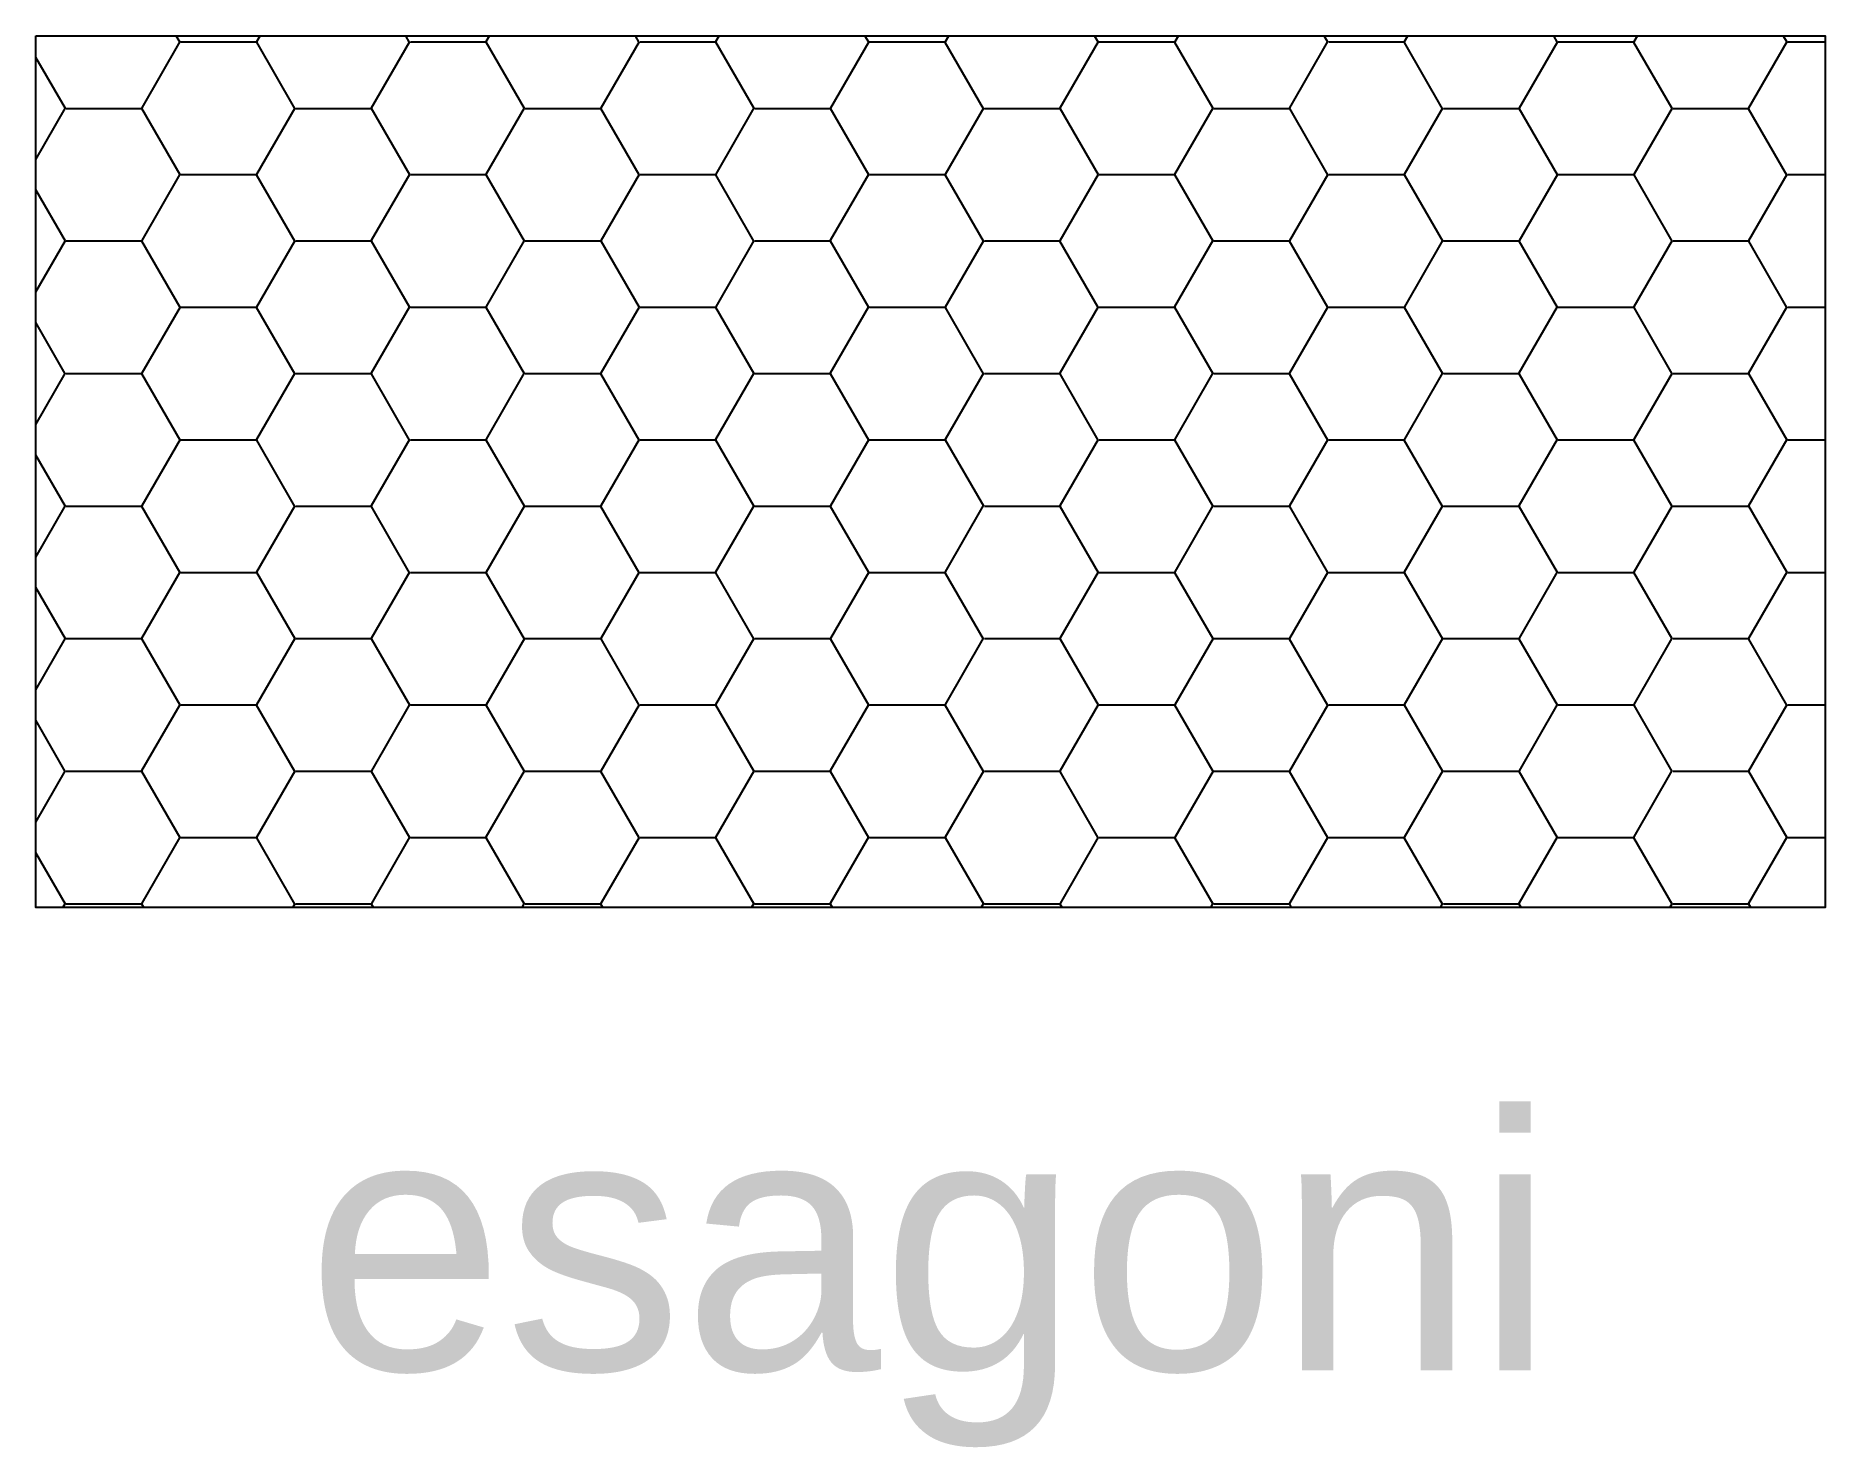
# Model space of a CAD drawing. Header units: millimetres. Extents: x 23.314 to 24.015, y 31.52 to 32.073.
import ezdxf
from ezdxf.enums import TextEntityAlignment as Align

# ---------------------------------------------------------------- set-up
doc = ezdxf.new("R2010")
doc.units = ezdxf.units.MM
doc.styles.add('ARIAL', font='arial.ttf')

# ---------------------------------------------------------------- blocks, each defined once
blk = doc.blocks.new('dati teatteggi')
blk.add_lwpolyline([(0, 0.34164), (0.70157, 0.34164), (0.70157, 0), (0, 0), (0, 0.34164)])
at = {"style": 'ARIAL'}
blk.add_attdef('DATI', text='', height=0.1, dxfattribs=at).set_placement((0.35078, -0.15708), align=Align.CENTER)

msp = doc.modelspace()

# ---------------------------------------------------------------- hatches: boundary and pattern name
h = msp.add_hatch()
h.set_pattern_fill('ESAGONO', color=0, scale=0.1, pattern_type=2)
h.set_pattern_definition([(0, (10.005434, 29.34289), (0, 0.05196), [0.03, -0.06]), (120, (10.005434, 29.34289), (-0.04499868, -0.02598), [0.03, -0.06]), (60, (9.990434, 29.36887), (-0.04499868, 0.02598), [0.03, -0.06]), (0, (10.050434, 29.42085), (0, 0.05196), [0.03, -0.06]), (120, (10.050434, 29.42085), (-0.04499868, -0.02598), [0.03, -0.06]), (60, (10.035434, 29.39485), (-0.04499868, 0.02598), [0.03, -0.06])])
h.paths.add_polyline_path([(24.01511, 32.07328), (23.31354, 32.07328), (23.31354, 31.73164), (24.01511, 31.73164)])

# ---------------------------------------------------------------- block references
ref = msp.add_blockref('dati teatteggi', (23.31354, 31.73164))
ref.add_attrib('DATI', 'esagoni', dxfattribs={"height": 0.1, "style": 'ARIAL'}).set_placement((23.66433, 31.55031), align=Align.CENTER)

doc.saveas('drawing.dxf')
